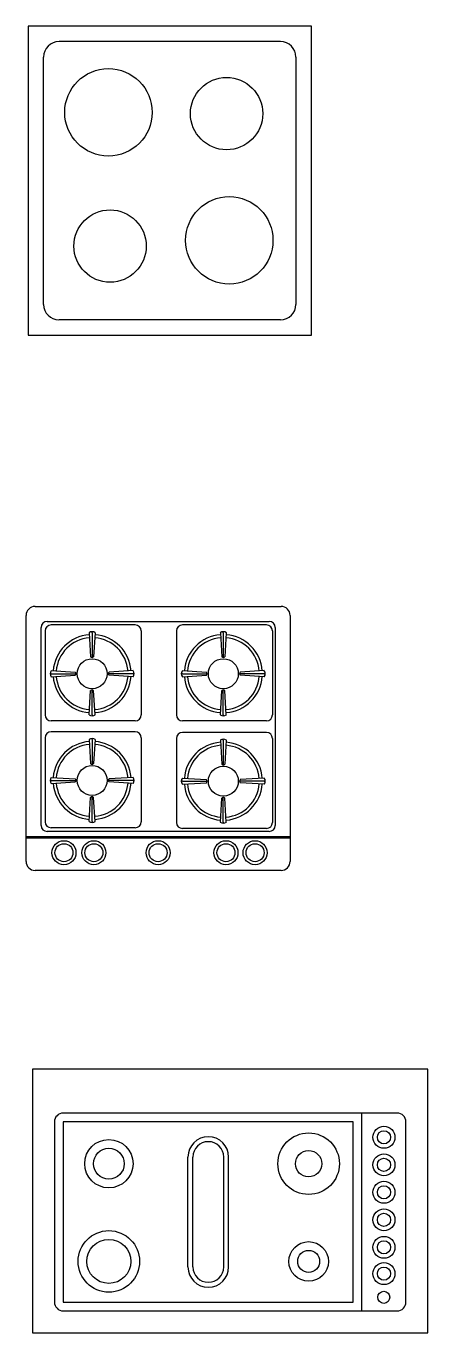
# Model space of a CAD drawing. Header units: millimetres. Extents: x 88 to 1405, y 80 to 747.
# Drawn here: x 504.3 to 595.8, y 81 to 378.3 of the extents above; entities that cross this region are included whole.
import ezdxf

# ---------------------------------------------------------------- set-up
doc = ezdxf.new("R2010")
doc.units = ezdxf.units.MM

# ---------------------------------------------------------------- blocks, each defined once
blk = doc.blocks.new('4')
at = {"color": 0}
for p, q in [((4306.79, 13717.7), (4306.79, 13647.34)), ((4371.28, 13717.7), (4306.79, 13717.7)), ((4371.28, 13647.34), (4371.28, 13717.7)), ((4364.25, 13714.18), (4313.83, 13714.18)), ((4310.31, 13654.38), (4310.31, 13710.66)), ((4367.76, 13710.66), (4367.76, 13654.38)), ((4364.25, 13650.86), (4313.83, 13650.86)), ((4306.79, 13647.34), (4371.28, 13647.34))]:
    blk.add_line(p, q, dxfattribs=at)
for centre, radius in [((4325.08, 13698.07), 9.95), ((4351.97, 13697.78), 8.23), ((4352.59, 13668.95), 9.94), ((4325.45, 13667.65), 8.23)]:
    blk.add_circle(centre, radius, dxfattribs=at)
for points in [[(4313.83, 13714.18), (4311.89, 13714.18), (4310.31, 13712.6), (4310.31, 13710.66)], [(4367.76, 13710.66), (4367.76, 13712.6), (4366.19, 13714.18), (4364.25, 13714.18)], [(4310.31, 13654.38), (4310.31, 13652.44), (4311.89, 13650.86), (4313.82, 13650.86)], [(4364.25, 13650.86), (4366.19, 13650.86), (4367.76, 13652.44), (4367.76, 13654.38)]]:
    blk.add_open_spline(points, degree=3, dxfattribs=at)
blk = doc.blocks.new('22')
at = {"color": 0}
for p, q in [((4306.34, 13527.61), (4306.34, 13583.61)), ((4308.39, 13585.66), (4364.39, 13585.66)), ((4366.44, 13583.61), (4366.44, 13527.61)), ((4309.76, 13535.81), (4309.76, 13580.88)), ((4310.69, 13580.07), (4310.69, 13560.95)), ((4311.12, 13582.24), (4361.66, 13582.24)), ((4331.17, 13581.43), (4312.05, 13581.43)), ((4321.37, 13579.67), (4321.37, 13579.9)), ((4332.54, 13580.07), (4332.54, 13560.95)), ((4340.55, 13580.07), (4340.55, 13560.95)), ((4361.04, 13581.43), (4341.92, 13581.43)), ((4351.23, 13579.67), (4351.23, 13579.9)), ((4362.4, 13580.07), (4362.4, 13560.95)), ((4363.02, 13580.88), (4363.02, 13535.81)), ((4320.68, 13579.67), (4321.02, 13574.21)), ((4321.37, 13579.67), (4321.37, 13574.03)), ((4322.05, 13579.67), (4321.71, 13574.21)), ((4350.55, 13579.67), (4350.89, 13574.21)), ((4351.23, 13579.67), (4351.23, 13574.03)), ((4351.91, 13579.67), (4351.57, 13574.21)), ((4312.04, 13571.03), (4317.5, 13570.68)), ((4330.69, 13571.03), (4325.23, 13570.68)), ((4341.9, 13571.03), (4347.37, 13570.68)), ((4360.56, 13571.03), (4355.09, 13570.68)), ((4312.04, 13570.34), (4311.81, 13570.34)), ((4312.04, 13570.34), (4317.68, 13570.34)), ((4312.04, 13569.66), (4317.5, 13570)), ((4330.69, 13570.34), (4325.05, 13570.34)), ((4330.69, 13569.66), (4325.23, 13570)), ((4330.69, 13570.34), (4330.93, 13570.34)), ((4341.9, 13570.34), (4341.67, 13570.34)), ((4341.9, 13570.34), (4347.54, 13570.34)), ((4341.9, 13569.66), (4347.37, 13570)), ((4360.56, 13570.34), (4354.92, 13570.34)), ((4360.56, 13569.66), (4355.09, 13570)), ((4360.56, 13570.34), (4360.79, 13570.34)), ((4320.68, 13561.01), (4321.02, 13566.48)), ((4321.37, 13561.01), (4321.37, 13566.66)), ((4322.05, 13561.01), (4321.71, 13566.48)), ((4350.55, 13561.01), (4350.89, 13566.48)), ((4351.23, 13561.01), (4351.23, 13566.66)), ((4351.91, 13561.01), (4351.57, 13566.48)), ((4331.17, 13559.58), (4312.05, 13559.58)), ((4321.37, 13561.01), (4321.37, 13560.78)), ((4361.04, 13559.58), (4341.92, 13559.58)), ((4351.23, 13561.01), (4351.23, 13560.78)), ((4331.17, 13557.14), (4312.05, 13557.14)), ((4361.04, 13556.98), (4341.92, 13556.98)), ((4310.69, 13555.77), (4310.69, 13536.65)), ((4320.68, 13555.37), (4321.02, 13549.91)), ((4321.37, 13555.37), (4321.37, 13555.61)), ((4321.37, 13555.37), (4321.37, 13549.73)), ((4322.05, 13555.37), (4321.71, 13549.91)), ((4332.54, 13555.77), (4332.54, 13536.65)), ((4340.55, 13555.61), (4340.55, 13536.49)), ((4350.55, 13555.21), (4350.89, 13549.75)), ((4351.23, 13555.21), (4351.23, 13555.44)), ((4351.23, 13555.21), (4351.23, 13549.57)), ((4351.91, 13555.21), (4351.57, 13549.75)), ((4362.4, 13555.61), (4362.4, 13536.49)), ((4312.04, 13546.05), (4311.81, 13546.05)), ((4312.04, 13546.73), (4317.5, 13546.39)), ((4312.04, 13546.05), (4317.68, 13546.05)), ((4312.04, 13545.36), (4317.5, 13545.71)), ((4330.69, 13546.05), (4325.05, 13546.05)), ((4330.69, 13546.73), (4325.23, 13546.39)), ((4330.69, 13545.36), (4325.23, 13545.71)), ((4330.69, 13546.05), (4330.93, 13546.05)), ((4341.9, 13545.88), (4341.67, 13545.88)), ((4341.9, 13546.57), (4347.37, 13546.23)), ((4341.9, 13545.88), (4347.54, 13545.88)), ((4341.9, 13545.2), (4347.37, 13545.54)), ((4360.56, 13545.88), (4354.92, 13545.88)), ((4360.56, 13546.57), (4355.09, 13546.23)), ((4360.56, 13545.2), (4355.09, 13545.54)), ((4360.56, 13545.88), (4360.79, 13545.88)), ((4320.68, 13536.72), (4321.02, 13542.18)), ((4321.37, 13536.72), (4321.37, 13542.36)), ((4322.05, 13536.72), (4321.71, 13542.18)), ((4350.55, 13536.56), (4350.89, 13542.02)), ((4351.23, 13536.56), (4351.23, 13542.2)), ((4351.91, 13536.56), (4351.57, 13542.02)), ((4331.17, 13535.29), (4312.05, 13535.29)), ((4321.37, 13536.72), (4321.37, 13536.49)), ((4351.23, 13536.56), (4351.23, 13536.32)), ((4306.34, 13533.33), (4366.44, 13533.33)), ((4306.34, 13532.99), (4366.44, 13532.99)), ((4361.66, 13534.44), (4311.12, 13534.44)), ((4361.04, 13535.12), (4341.92, 13535.12)), ((4364.39, 13525.57), (4308.39, 13525.57))]:
    blk.add_line(p, q, dxfattribs=at)
for centre, radius in [((4321.37, 13570.34), 3.41), ((4351.23, 13570.34), 3.41), ((4321.37, 13546.05), 3.41), ((4351.23, 13545.88), 3.41), ((4314.96, 13529.61), 2.73), ((4321.76, 13529.61), 2.73), ((4336.39, 13529.61), 2.73), ((4351.83, 13529.61), 2.73), ((4358.45, 13529.61), 2.73), ((4314.96, 13529.61), 2.05), ((4321.76, 13529.61), 2.05), ((4336.39, 13529.61), 2.05), ((4351.83, 13529.61), 2.05), ((4358.45, 13529.61), 2.05)]:
    blk.add_circle(centre, radius, dxfattribs=at)
for centre, radius, start, end in [((4308.39, 13583.61), 2.05, 90, 180), ((4364.39, 13583.61), 2.05, 0, 90), ((4311.12, 13580.88), 1.37, 90, 180), ((4312.05, 13580.07), 1.37, 90, 180), ((4321.37, 13578.78), 1.12, 52.346, 127.654), ((4331.17, 13580.07), 1.37, 0, 90), ((4341.92, 13580.07), 1.37, 90, 180), ((4351.23, 13578.78), 1.12, 52.346, 127.654), ((4361.04, 13580.07), 1.37, 0, 90), ((4361.66, 13580.88), 1.37, 0, 90), ((4321.37, 13570.34), 8.88, 94.2199, 175.7801), ((4321.37, 13570.34), 8.19, 94.2736, 175.7264), ((4321.37, 13570.34), 8.19, 4.2736, 85.7264), ((4321.37, 13570.34), 8.88, 4.2199, 85.7801), ((4351.23, 13570.34), 8.88, 94.2199, 175.7801), ((4351.23, 13570.34), 8.19, 94.2736, 175.7264), ((4351.23, 13570.34), 8.19, 4.2736, 85.7264), ((4351.23, 13570.34), 8.88, 4.2199, 85.7801), ((4321.37, 13574.44), 0.416, 214.85, 325.15), ((4351.23, 13574.44), 0.416, 214.85, 325.15), ((4312.92, 13570.34), 1.12, 142.346, 217.654), ((4329.81, 13570.34), 1.12, 322.346, 37.654), ((4342.79, 13570.34), 1.12, 142.346, 217.654), ((4359.67, 13570.34), 1.12, 322.346, 37.654), ((4321.37, 13570.34), 8.88, 184.2199, 265.7801), ((4321.37, 13570.34), 8.19, 184.2736, 265.7264), ((4317.26, 13570.34), 0.416, 304.85, 55.15), ((4321.37, 13570.34), 8.19, 274.2736, 355.7264), ((4321.37, 13570.34), 8.88, 274.2199, 355.7801), ((4325.47, 13570.34), 0.416, 124.85, 235.15), ((4351.23, 13570.34), 8.88, 184.2199, 265.7801), ((4351.23, 13570.34), 8.19, 184.2736, 265.7264), ((4347.13, 13570.34), 0.416, 304.85, 55.15), ((4351.23, 13570.34), 8.19, 274.2736, 355.7264), ((4351.23, 13570.34), 8.88, 274.2199, 355.7801), ((4355.33, 13570.34), 0.416, 124.85, 235.15), ((4321.37, 13566.24), 0.416, 34.85, 145.15), ((4351.23, 13566.24), 0.416, 34.85, 145.15), ((4312.05, 13560.95), 1.37, 180, 270), ((4321.37, 13561.9), 1.12, 232.346, 307.654), ((4331.17, 13560.95), 1.37, 270, 0), ((4341.92, 13560.95), 1.37, 180, 270), ((4351.23, 13561.9), 1.12, 232.346, 307.654), ((4361.04, 13560.95), 1.37, 270, 0), ((4312.05, 13555.77), 1.37, 90, 180), ((4331.17, 13555.77), 1.37, 0, 90), ((4341.92, 13555.61), 1.37, 90, 180), ((4361.04, 13555.61), 1.37, 0, 90), ((4321.37, 13546.05), 8.88, 94.2199, 175.7801), ((4321.37, 13546.05), 8.19, 94.2736, 175.7264), ((4321.37, 13554.49), 1.12, 52.346, 127.654), ((4321.37, 13546.05), 8.19, 4.2736, 85.7264), ((4321.37, 13546.05), 8.88, 4.2199, 85.7801), ((4351.23, 13545.88), 8.88, 94.2199, 175.7801), ((4351.23, 13545.88), 8.19, 94.2736, 175.7264), ((4351.23, 13554.33), 1.12, 52.346, 127.654), ((4351.23, 13545.88), 8.19, 4.2736, 85.7264), ((4351.23, 13545.88), 8.88, 4.2199, 85.7801), ((4321.37, 13550.15), 0.416, 214.85, 325.15), ((4351.23, 13549.99), 0.416, 214.85, 325.15), ((4312.92, 13546.05), 1.12, 142.346, 217.654), ((4321.37, 13546.05), 8.88, 184.2199, 265.7801), ((4321.37, 13546.05), 8.19, 184.2736, 265.7264), ((4317.26, 13546.05), 0.416, 304.85, 55.15), ((4321.37, 13546.05), 8.19, 274.2736, 355.7264), ((4321.37, 13546.05), 8.88, 274.2199, 355.7801), ((4325.47, 13546.05), 0.416, 124.85, 235.15), ((4329.81, 13546.05), 1.12, 322.346, 37.654), ((4342.79, 13545.88), 1.12, 142.346, 217.654), ((4351.23, 13545.88), 8.88, 184.2199, 265.7801), ((4351.23, 13545.88), 8.19, 184.2736, 265.7264), ((4347.13, 13545.88), 0.416, 304.85, 55.15), ((4351.23, 13545.88), 8.19, 274.2736, 355.7264), ((4351.23, 13545.88), 8.88, 274.2199, 355.7801), ((4355.33, 13545.88), 0.416, 124.85, 235.15), ((4359.67, 13545.88), 1.12, 322.346, 37.654), ((4321.37, 13541.94), 0.416, 34.85, 145.15), ((4351.23, 13541.78), 0.416, 34.85, 145.15), ((4311.12, 13535.81), 1.37, 180, 270), ((4312.05, 13536.65), 1.37, 180, 270), ((4321.37, 13537.6), 1.12, 232.346, 307.654), ((4331.17, 13536.65), 1.37, 270, 0), ((4341.92, 13536.49), 1.37, 180, 270), ((4351.23, 13537.44), 1.12, 232.346, 307.654), ((4361.04, 13536.49), 1.37, 270, 0), ((4361.66, 13535.81), 1.37, 270, 0), ((4308.39, 13527.61), 2.05, 180, 270), ((4364.39, 13527.61), 2.05, 270, 360)]:
    blk.add_arc(centre, radius, start, end, dxfattribs=at)
blk = doc.blocks.new('25')
at = {"color": 0}
for p, q in [((4307.79, 13480.35), (4307.79, 13420.35)), ((4397.79, 13480.35), (4307.79, 13480.35)), ((4397.79, 13420.35), (4397.79, 13480.35)), ((4390.79, 13470.35), (4314.79, 13470.35)), ((4382.79, 13425.35), (4382.79, 13470.35)), ((4312.79, 13468.35), (4312.79, 13427.35)), ((4314.79, 13468.35), (4314.79, 13427.35)), ((4380.79, 13468.35), (4314.79, 13468.35)), ((4380.79, 13427.35), (4380.79, 13468.35)), ((4392.79, 13427.35), (4392.79, 13468.35)), ((4343.18, 13435.35), (4343.18, 13460.35)), ((4344.31, 13435.35), (4344.31, 13460.35)), ((4351.31, 13435.35), (4351.31, 13460.35)), ((4352.43, 13435.35), (4352.43, 13460.35)), ((4314.79, 13427.35), (4380.79, 13427.35)), ((4314.79, 13425.35), (4390.79, 13425.35)), ((4307.79, 13420.35), (4397.79, 13420.35))]:
    blk.add_line(p, q, dxfattribs=at)
for centre, radius in [((4387.79, 13464.85), 2.5), ((4325.17, 13458.84), 5.5), ((4370.65, 13458.84), 7), ((4387.79, 13464.85), 1.5), ((4325.17, 13458.84), 3.5), ((4370.65, 13458.84), 3), ((4387.79, 13458.59), 2.5), ((4387.79, 13458.59), 1.5), ((4387.79, 13452.33), 2.5), ((4387.79, 13452.33), 1.5), ((4387.79, 13446.07), 2.5), ((4387.79, 13446.07), 1.5), ((4325.17, 13436.6), 7), ((4325.17, 13436.6), 5), ((4370.65, 13436.6), 4.5), ((4387.79, 13439.81), 2.5), ((4387.79, 13439.81), 1.5), ((4370.65, 13436.6), 2.5), ((4387.79, 13433.82), 2.5), ((4387.79, 13433.82), 1.5), ((4387.74, 13428.44), 1.38)]:
    blk.add_circle(centre, radius, dxfattribs=at)
for centre, radius, start, end in [((4314.79, 13468.35), 2, 90, 180), ((4390.79, 13468.35), 2, 0, 90), ((4347.81, 13460.35), 4.63, 0, 180), ((4347.81, 13460.35), 3.5, 0, 180), ((4347.81, 13435.35), 4.63, 180, 0), ((4347.81, 13435.35), 3.5, 180, 0), ((4314.79, 13427.35), 2, 180, 270), ((4390.79, 13427.35), 2, 270, 0)]:
    blk.add_arc(centre, radius, start, end, dxfattribs=at)

msp = doc.modelspace()

# ---------------------------------------------------------------- block references
for name in ['4', '22', '25']:
    msp.add_blockref(name, (-3802.01, -13339.36))

doc.saveas('drawing.dxf')
